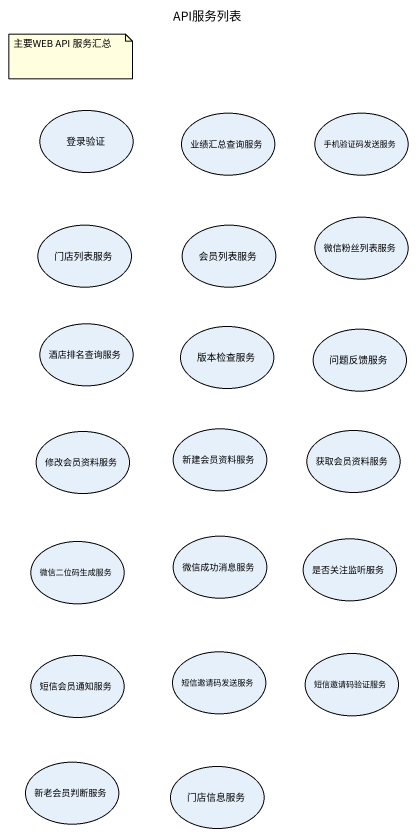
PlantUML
@startuml
title API服务列表
usecase 登录验证
usecase 业绩汇总查询服务
usecase 手机验证码发送服务
usecase 门店列表服务
usecase 会员列表服务
usecase 微信粉丝列表服务
usecase 酒店排名查询服务
usecase 版本检查服务
usecase 问题反馈服务
usecase 修改会员资料服务
usecase 新建会员资料服务
usecase 获取会员资料服务
usecase 微信二位码生成服务
usecase 微信成功消息服务
usecase 是否关注监听服务
usecase 短信会员通知服务
usecase 短信邀请码发送服务
usecase 短信邀请码验证服务
usecase 新老会员判断服务
usecase 门店信息服务
note as N1
  主要WEB API 服务汇总
end note
@enduml
